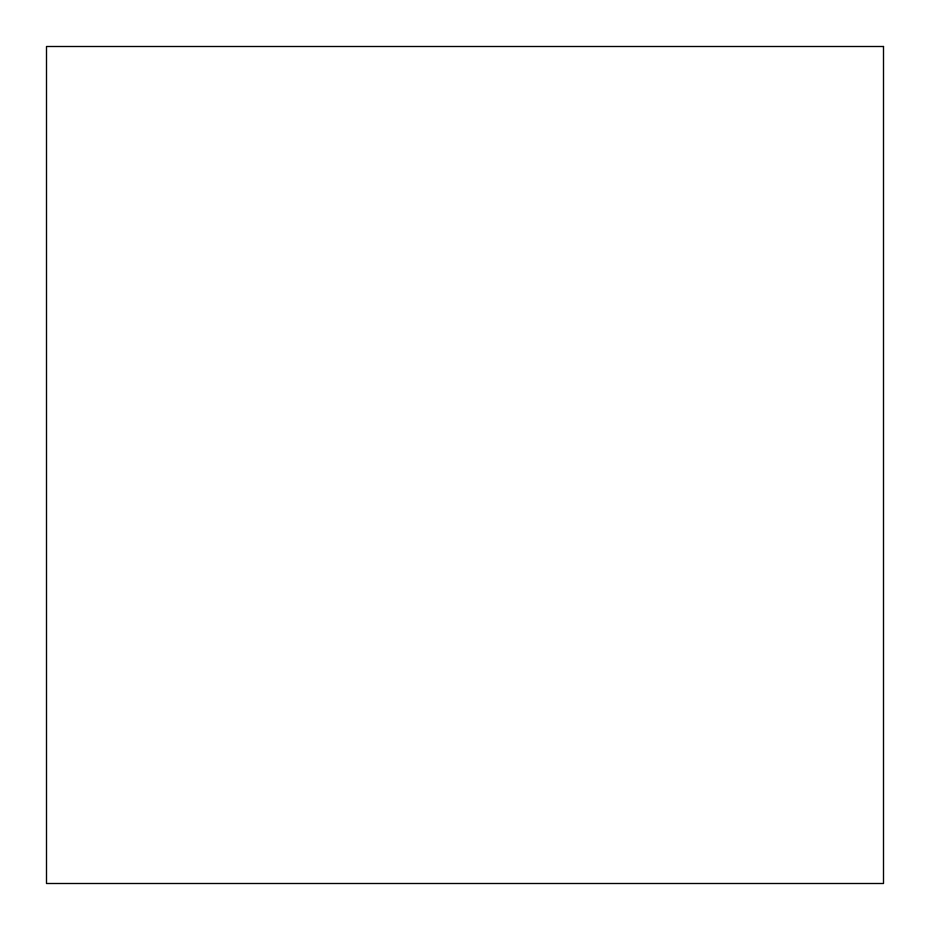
<?xml version="1.0" encoding="UTF-8"?>
<svg xmlns="http://www.w3.org/2000/svg" width="930" height="930" viewBox="0 0 930 930"><rect width="100%" height="100%" fill="white"/><g stroke="black" fill="none" stroke-linecap="round" stroke-linejoin="round"><path stroke-width="1.4" d="M883.5 46.5L46.5 46.5L46.5 883.5L883.5 883.5L883.5 46.5"/></g></svg>
